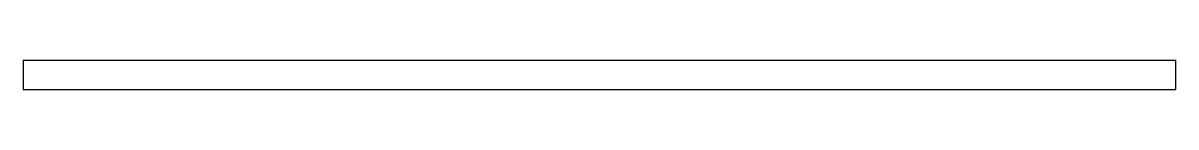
# Model space of a CAD drawing. Header units: millimetres. Extents: x 0 to 1500, y -19 to 19.
import ezdxf

# ---------------------------------------------------------------- set-up
doc = ezdxf.new("R2010")
doc.units = ezdxf.units.MM

msp = doc.modelspace()

# ---------------------------------------------------------------- linework, layer by layer
msp.add_lwpolyline([(0, -19), (1500, -19), (1500, 19), (0, 19)], close=True)

doc.saveas('drawing.dxf')
